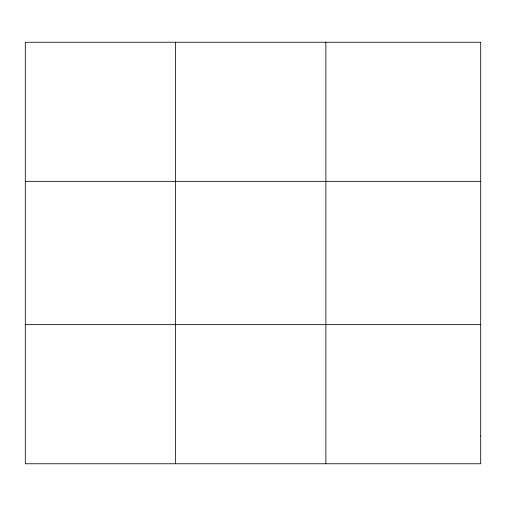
<?xml version="1.0" encoding="UTF-8"?>
<svg xmlns="http://www.w3.org/2000/svg" width="506" height="506" viewBox="0 0 506 506"><rect width="100%" height="100%" fill="white"/><g stroke="black" fill="none" stroke-linecap="round" stroke-linejoin="round"><path stroke-width="0.76" d="M175.582 463.762L175.582 42.238M325.864 463.762L325.864 42.238M25.3 181.338L480.7 181.338M25.3 324.662L480.7 324.662M480.7 435.944L480.7 463.762L25.3 463.762L25.3 42.238L480.7 42.238L480.7 435.944"/></g></svg>
